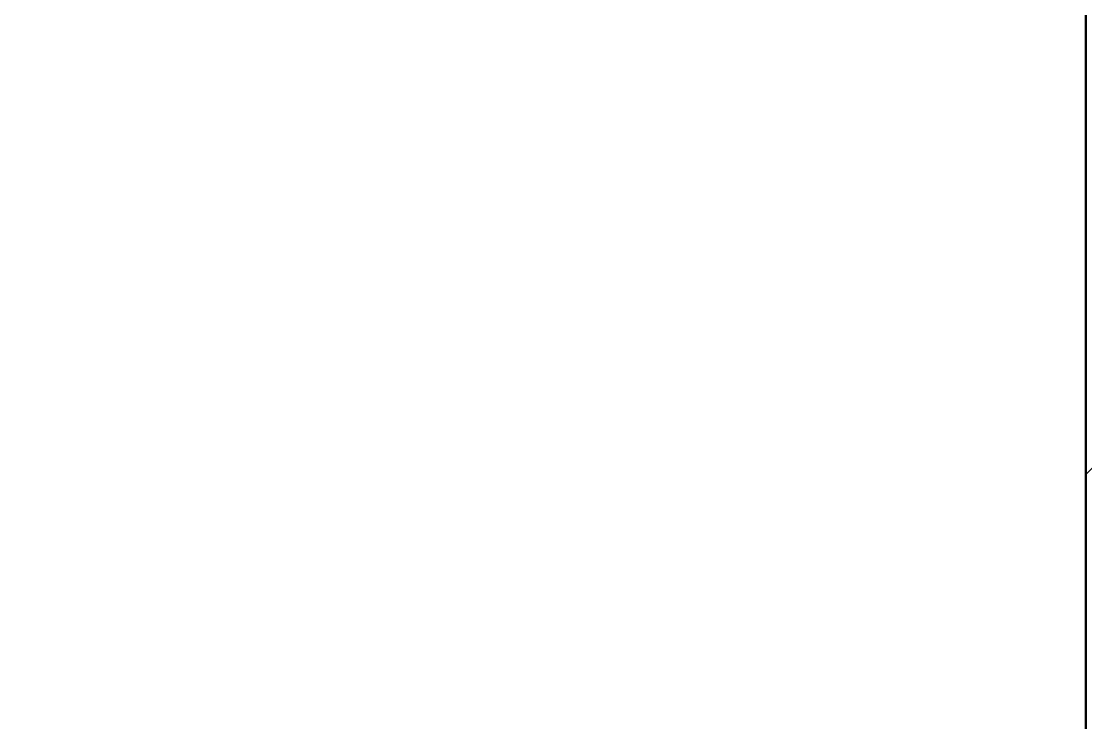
# Model space of a CAD drawing. Header units: millimetres. Extents: x -17017 to 628417, y -109036 to 199237.
# Drawn here: x 328117.094 to 328120.707, y -88537.082 to -88534.7 of the extents above; entities that cross this region are included whole.
import ezdxf

# ---------------------------------------------------------------- set-up
doc = ezdxf.new("R2010")
doc.units = ezdxf.units.MM
for name, color, linetype, lineweight in [('A-WALL-____-PATT-1', 7, 'Continuous', 9), ('S-COLS-____-MCUT', 7, 'Continuous', 50), ('S-COLS-____-OTLN', 7, 'Continuous', 9)]:
    doc.layers.add(name, color=color, linetype=linetype, lineweight=lineweight)

# ---------------------------------------------------------------- blocks, each defined once
blk = doc.blocks.new('BSC_Колонна _Прямоугольная - 500х500-V108-АР1_План отверстий 3 этажа в осях 1-64_А-ГГ')
at = {"layer": 'S-COLS-____-OTLN'}
h = blk.add_hatch(dxfattribs=at)
h.set_pattern_fill('FP_131', color=256, style=0, pattern_type=2)
h.set_pattern_definition([(45, (-44600, 1668.96), (-114.04925, 114.04925), []), (45, (-44485.95, 1668.96), (-114.04925, 114.04925), [201.613, -40.323, 3.353, -36.97])])
h.paths.add_polyline_path([(-250, -250), (250, -250), (250, 250), (-250, 250)], flags=0)
at = {"layer": 'S-COLS-____-MCUT'}
blk.add_line((-250, 250), (-250, -250), dxfattribs=at)

msp = doc.modelspace()

# ---------------------------------------------------------------- hatches: boundary and pattern name
at = {"layer": 'A-WALL-____-PATT-1'}
h = msp.add_hatch(dxfattribs=at)
h.set_pattern_fill('FP_6', color=256, style=0, pattern_type=2)
h.set_pattern_definition([(135, (283770.707, -86863.456), (-35.35534, -35.35534), [])])
h.paths.add_polyline_path([(328120.7074, -88782.4142), (328120.7074, -88532.4142), (327776.7074, -88532.4142), (327776.7074, -88601.4142), (327770.7074, -88601.4142), (327770.7074, -88713.4142), (327776.7074, -88713.4142), (327776.7074, -88782.4142), (327943.6377, -88782.4142)], flags=0)
h.paths.add_polyline_path([(325964.7074, -88782.4142), (325964.7074, -88713.4142), (325970.7074, -88713.4142), (325970.7074, -88601.4142), (325964.7074, -88601.4142), (325964.7074, -88532.4142), (325620.7074, -88532.4142), (325620.7074, -88782.4142), (325895.7074, -88782.4142)], flags=0)

# ---------------------------------------------------------------- block references
at = {"layer": 'S-COLS-____-OTLN'}
msp.add_blockref('BSC_Колонна _Прямоугольная - 500х500-V108-АР1_План отверстий 3 этажа в осях 1-64_А-ГГ', (328370.7074, -88532.4142), dxfattribs=at)

doc.saveas('drawing.dxf')
